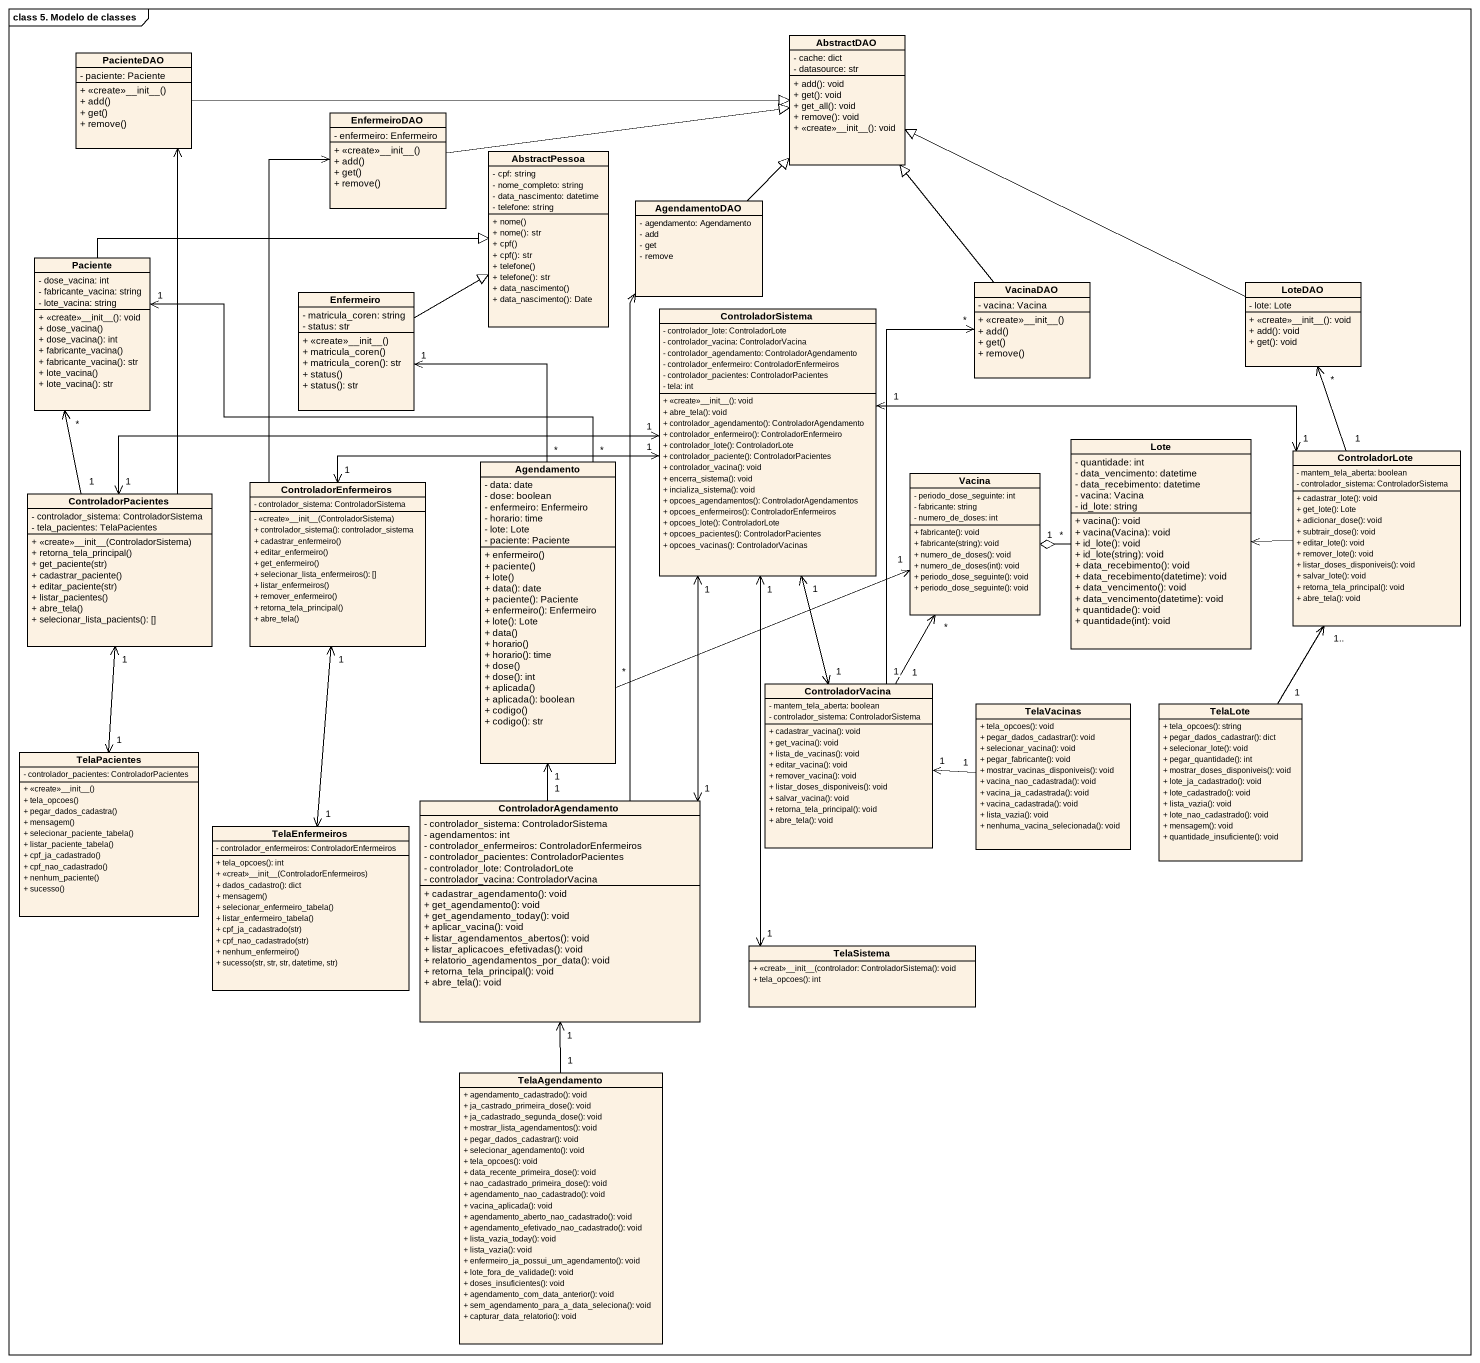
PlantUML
@startuml
mainframe class 5. Modelo de classes
hide circle
hide empty members
skinparam classAttributeIconSize 0
class PacienteDAO {
  - paciente: Paciente
  + <<create>>~__init~__()
  + add()
  + get()
  + remove()
}
class AbstractDAO {
  - cache: dict
  - datasource: str
  + add(): void
  + get(): void
  + get_all(): void
  + remove(): void
  + <<create>>~__init~__(): void
}
class EnfermeiroDAO {
  - enfermeiro: Enfermeiro
  + <<create>>~__init~__()
  + add()
  + get()
  + remove()
}
class AbstractPessoa {
  - cpf: string
  - nome_completo: string
  - data_nascimento: datetime
  - telefone: string
  + nome()
  + nome(): str
  + cpf()
  + cpf(): str
  + telefone()
  + telefone(): str
  + data_nascimento()
  + data_nascimento(): Date
}
class AgendamentoDAO {
  - agendamento: Agendamento
  - add
  - get
  - remove
}
class Paciente {
  - dose_vacina: int
  - fabricante_vacina: string
  - lote_vacina: string
  + <<create>>~__init~__(): void
  + dose_vacina()
  + dose_vacina(): int
  + fabricante_vacina()
  + fabricante_vacina(): str
  + lote_vacina()
  + lote_vacina(): str
}
class Enfermeiro {
  - matricula_coren: string
  - status: str
  + <<create>>~__init~__()
  + matricula_coren()
  + matricula_coren(): str
  + status()
  + status(): str
}
class VacinaDAO {
  - vacina: Vacina
  + <<create>>~__init~__()
  + add()
  + get()
  + remove()
}
class LoteDAO {
  - lote: Lote
  + <<create>>~__init~__(): void
  + add(): void
  + get(): void
}
class ControladorSistema {
  - controlador_lote: ControladorLote
  - controlador_vacina: ControladorVacina
  - controlador_agendamento: ControladorAgendamento
  - controlador_enfermeiro: ControladorEnfermeiros
  - controlador_pacientes: ControladorPacientes
  - tela: int
  + <<create>>~__init~__(): void
  + abre_tela(): void
  + controlador_agendamento(): ControladorAgendamento
  + controlador_enfermeiro(): ControladorEnfermeiro
  + controlador_lote(): ControladorLote
  + controlador_paciente(): ControladorPacientes
  + controlador_vacina(): void
  + encerra_sistema(): void
  + incializa_sistema(): void
  + opcoes_agendamentos(): ControladorAgendamentos
  + opcoes_enfermeiros(): ControladorEnfermeiros
  + opcoes_lote(): ControladorLote
  + opcoes_pacientes(): ControladorPacientes
  + opcoes_vacinas(): ControladorVacinas
}
class Lote {
  - quantidade: int
  - data_vencimento: datetime
  - data_recebimento: datetime
  - vacina: Vacina
  - id_lote: string
  + vacina(): void
  + vacina(Vacina): void
  + id_lote(): void
  + id_lote(string): void
  + data_recebimento(): void
  + data_recebimento(datetime): void
  + data_vencimento(): void
  + data_vencimento(datetime): void
  + quantidade(): void
  + quantidade(int): void
}
class ControladorLote {
  - mantem_tela_aberta: boolean
  - controlador_sistema: ControladorSistema
  + cadastrar_lote(): void
  + get_lote(): Lote
  + adicionar_dose(): void
  + subtrair_dose(): void
  + editar_lote(): void
  + remover_lote(): void
  + listar_doses_disponiveis(): void
  + salvar_lote(): void
  + retorna_tela_principal(): void
  + abre_tela(): void
}
class ControladorEnfermeiros {
  - controlador_sistema: ControladorSistema
  - <<create>>~__init~__(ControladorSistema)
  + controlador_sistema(): controlador_sistema
  + cadastrar_enfermeiro()
  + editar_enfermeiro()
  + get_enfermeiro()
  + selecionar_lista_enfermeiros(): []
  + listar_enfermeiros()
  + remover_enfermeiro()
  + retorna_tela_principal()
  + abre_tela()
}
class Agendamento {
  - data: date
  - dose: boolean
  - enfermeiro: Enfermeiro
  - horario: time
  - lote: Lote
  - paciente: Paciente
  + enfermeiro()
  + paciente()
  + lote()
  + data(): date
  + paciente(): Paciente
  + enfermeiro(): Enfermeiro
  + lote(): Lote
  + data()
  + horario()
  + horario(): time
  + dose()
  + dose(): int
  + aplicada()
  + aplicada(): boolean
  + codigo()
  + codigo(): str
}
class Vacina {
  - periodo_dose_seguinte: int
  - fabricante: string
  - numero_de_doses: int
  + fabricante(): void
  + fabricante(string): void
  + numero_de_doses(): void
  + numero_de_doses(int): void
  + periodo_dose_seguinte(): void
  + periodo_dose_seguinte(): void
}
class ControladorPacientes {
  - controlador_sistema: ControladorSistema
  - tela_pacientes: TelaPacientes
  + <<create>>~__init~__(ControladorSistema)
  + retorna_tela_principal()
  + get_paciente(str)
  + cadastrar_paciente()
  + editar_paciente(str)
  + listar_pacientes()
  + abre_tela()
  + selecionar_lista_pacients(): []
}
class ControladorVacina {
  - mantem_tela_aberta: boolean
  - controlador_sistema: ControladorSistema
  + cadastrar_vacina(): void
  + get_vacina(): void
  + lista_de_vacinas(): void
  + editar_vacina(): void
  + remover_vacina(): void
  + listar_doses_disponiveis(): void
  + salvar_vacina(): void
  + retorna_tela_principal(): void
  + abre_tela(): void
}
class TelaVacinas {
  + tela_opcoes(): void
  + pegar_dados_cadastrar(): void
  + selecionar_vacina(): void
  + pegar_fabricante(): void
  + mostrar_vacinas_disponiveis(): void
  + vacina_nao_cadastrada(): void
  + vacina_ja_cadastrada(): void
  + vacina_cadastrada(): void
  + lista_vazia(): void
  + nenhuma_vacina_selecionada(): void
}
class TelaLote {
  + tela_opcoes(): string
  + pegar_dados_cadastrar(): dict
  + selecionar_lote(): void
  + pegar_quantidade(): int
  + mostrar_doses_disponiveis(): void
  + lote_ja_cadastrado(): void
  + lote_cadastrado(): void
  + lista_vazia(): void
  + lote_nao_cadastrado(): void
  + mensagem(): void
  + quantidade_insuficiente(): void
}
class TelaPacientes {
  - controlador_pacientes: ControladorPacientes
  + <<create>>~__init~__()
  + tela_opcoes()
  + pegar_dados_cadastra()
  + mensagem()
  + selecionar_paciente_tabela()
  + listar_paciente_tabela()
  + cpf_ja_cadastrado()
  + cpf_nao_cadastrado()
  + nenhum_paciente()
  + sucesso()
}
class ControladorAgendamento {
  - controlador_sistema: ControladorSistema
  - agendamentos: int
  - controlador_enfermeiros: ControladorEnfermeiros
  - controlador_pacientes: ControladorPacientes
  - controlador_lote: ControladorLote
  - controlador_vacina: ControladorVacina
  + cadastrar_agendamento(): void
  + get_agendamento(): void
  + get_agendamento_today(): void
  + aplicar_vacina(): void
  + listar_agendamentos_abertos(): void
  + listar_aplicacoes_efetivadas(): void
  + relatorio_agendamentos_por_data(): void
  + retorna_tela_principal(): void
  + abre_tela(): void
}
class TelaEnfermeiros {
  - controlador_enfermeiros: ControladorEnfermeiros
  + tela_opcoes(): int
  + <<creat>>~__init~__(ControladorEnfermeiros)
  + dados_cadastro(): dict
  + mensagem()
  + selecionar_enfermeiro_tabela()
  + listar_enfermeiro_tabela()
  + cpf_ja_cadastrado(str)
  + cpf_nao_cadastrado(str)
  + nenhum_enfermeiro()
  + sucesso(str, str, str, datetime, str)
}
class TelaSistema {
  + <<creat>>~__init~__(controlador: ControladorSistema(): void
  + tela_opcoes(): int
}
class TelaAgendamento {
  + agendamento_cadastrado(): void
  + ja_castrado_primeira_dose(): void
  + ja_cadastrado_segunda_dose(): void
  + mostrar_lista_agendamentos(): void
  + pegar_dados_cadastrar(): void
  + selecionar_agendamento(): void
  + tela_opcoes(): void
  + data_recente_primeira_dose(): void
  + nao_cadastrado_primeira_dose(): void
  + agendamento_nao_cadastrado(): void
  + vacina_aplicada(): void
  + agendamento_aberto_nao_cadastrado(): void
  + agendamento_efetivado_nao_cadastrado(): void
  + lista_vazia_today(): void
  + lista_vazia(): void
  + enfermeiro_ja_possui_um_agendamento(): void
  + lote_fora_de_validade(): void
  + doses_insuficientes(): void
  + agendamento_com_data_anterior(): void
  + sem_agendamento_para_a_data_seleciona(): void
  + capturar_data_relatorio(): void
}
PacienteDAO -right-|> AbstractDAO
EnfermeiroDAO -right-|> AbstractDAO
AgendamentoDAO -up-|> AbstractDAO
Paciente -right-|> AbstractPessoa
Enfermeiro -right-|> AbstractPessoa
VacinaDAO -up-|> AbstractDAO
LoteDAO -left-|> AbstractDAO
ControladorSistema "1" <-right-> "1" ControladorLote
ControladorSistema "1" <--> "1" ControladorVacina
ControladorSistema "1" <--> "1" ControladorAgendamento
ControladorSistema "1" <--> "1" TelaSistema
Lote "*" -left-o "1" Vacina
ControladorLote "1" -up-> "*" LoteDAO
ControladorLote -left-> Lote
ControladorEnfermeiros -up-> EnfermeiroDAO
ControladorEnfermeiros "1" <-right-> "1" ControladorSistema
Agendamento "*" -up-> "1" Paciente
Agendamento "*" -up-> "1" Enfermeiro
Vacina "1" <-left- "*" Agendamento
ControladorPacientes -up-> PacienteDAO
ControladorPacientes "1" -up-> "*" Paciente
ControladorPacientes "1" <-right-> "1" ControladorSistema
ControladorVacina "1" -up-> "*" VacinaDAO
ControladorVacina "1" -up-> "*" Vacina
TelaVacinas "1" -left-> "1" ControladorVacina
TelaLote "1" -up-> "1.." ControladorLote
TelaPacientes "1" <-up-> "1" ControladorPacientes
ControladorAgendamento -up-> AgendamentoDAO
ControladorAgendamento "1" -up-> "1" Agendamento
TelaEnfermeiros "1" <-up-> "1" ControladorEnfermeiros
TelaAgendamento "1" -up-> "1" ControladorAgendamento
@enduml
